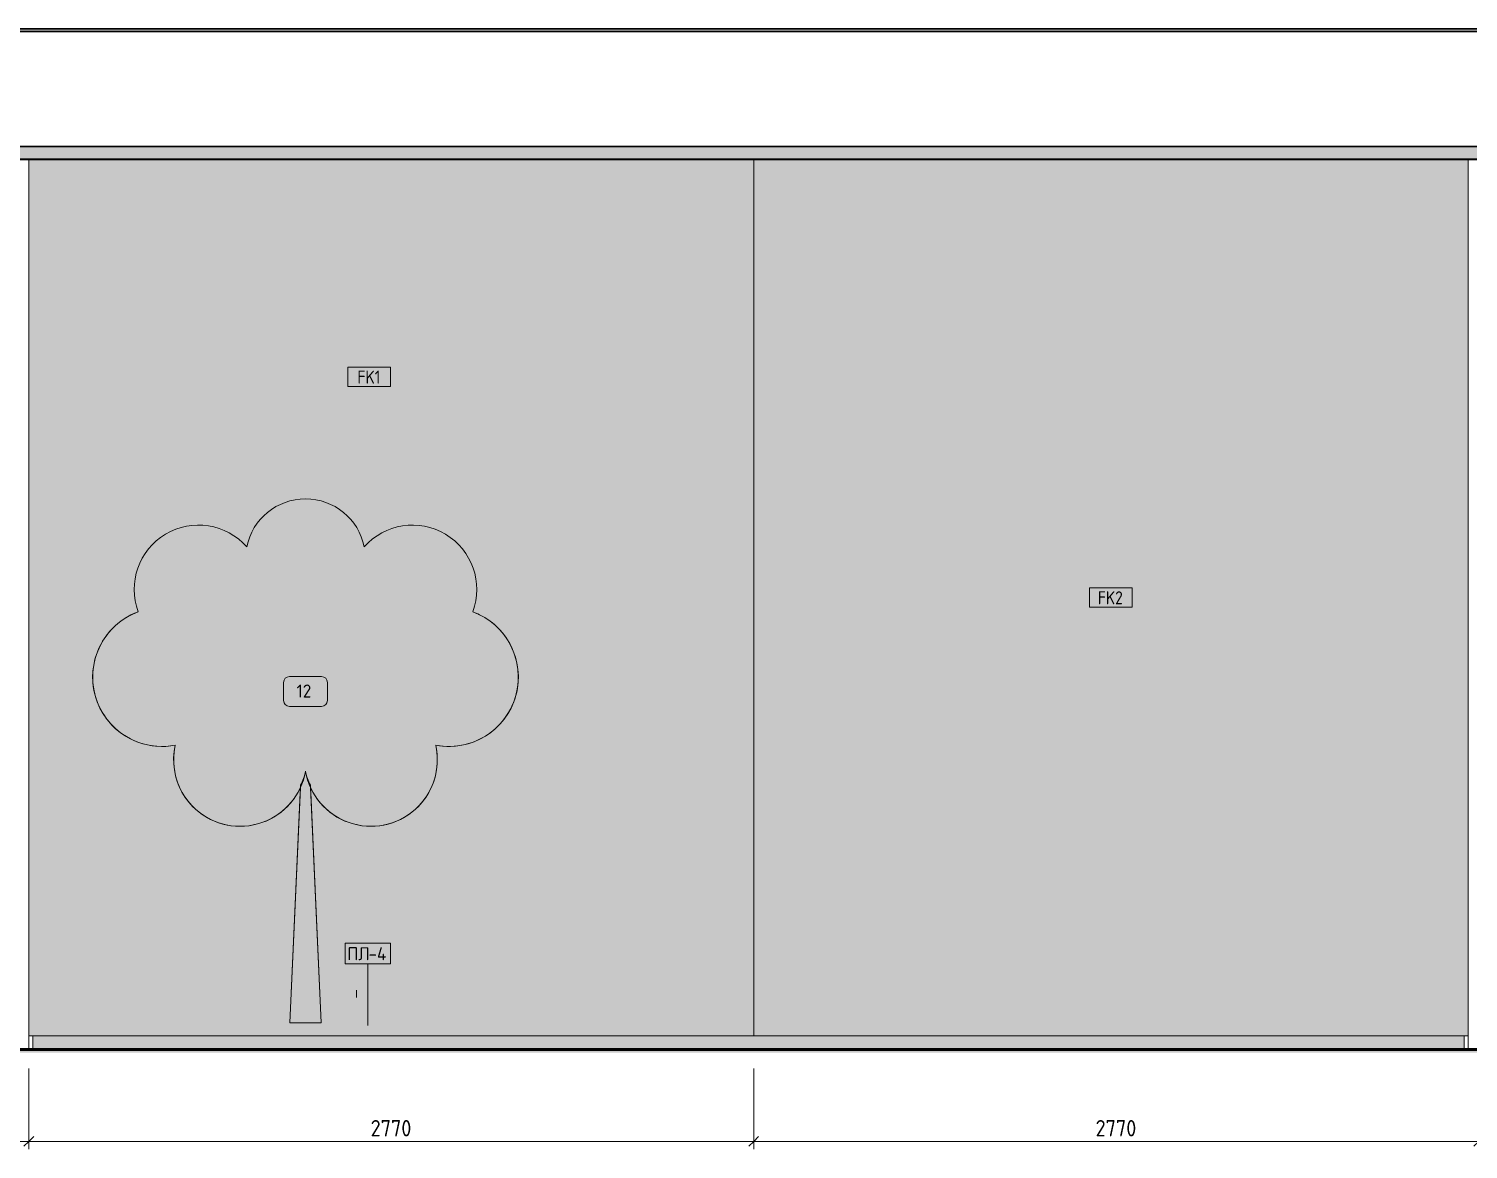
# Model space of a CAD drawing. Header units: millimetres. Extents: x 95863 to 181387, y -1987 to 13800.
# Drawn here: x 131869 to 137369, y 3816 to 8100 of the extents above; entities that cross this region are included whole.
import ezdxf

# ---------------------------------------------------------------- set-up
doc = ezdxf.new("R2010")
doc.units = ezdxf.units.MM
for name, color, linetype, lineweight in [('A-ANNO-DIMS', 7, 'Continuous', 9), ('A-ANNO-DIMS-25', 7, 'Continuous', 9), ('A-FLOR', 7, 'Continuous', 9), ('A-GENM', 7, 'Continuous', 9), ('A-GENM-IDEN', 7, 'Continuous', 9), ('A-WALL-IDEN', 7, 'Continuous', 9), ('A-WALL-PATT', 7, 'Continuous', 9), ('I-FURN-IDEN', 7, 'Continuous', 9), ('I-WALL', 7, 'Continuous', 9)]:
    doc.layers.add(name, color=color, linetype=linetype, lineweight=lineweight)
for name, color, linetype, lineweight, true_color in [('A-CLNG-1', 7, 'Continuous', 9, 0x787878), ('A-CLNG-FNSH-1', 7, 'Continuous', 30, 0x3c3c3c), ('A-FLOR-1', 7, 'Continuous', 9, 0x787878), ('A-FLOR-FNSH-1', 7, 'Continuous', 30, 0x3c3c3c), ('I-FURN-3', 7, 'Continuous', 9, 0xc0c0c0), ('I-FURN-6', 7, 'Continuous', 9, 0xbec2bc), ('I-FURN-7', 7, 'Continuous', 9, 0xc5c2b6), ('I-FURN-8', 7, 'Continuous', 9, 0xc6c1b9)]:
    doc.layers.add(name, color=color, linetype=linetype, lineweight=lineweight, true_color=true_color)
doc.layers.add('I-FURN-4', color=7, linetype='Continuous', lineweight=9, transparency=0.7)
doc.layers.add('I-FURN-5', color=7, linetype='Continuous', lineweight=9, true_color=0xd7c4aa, transparency=0.7)
doc.styles.add('GOST Common', font='GOST_Common.ttf', dxfattribs={"height": 50})
doc.styles.add('GOST Common_1', font='GOST_Common.ttf', dxfattribs={"width": 0.9, "height": 50})
doc.styles.add('ISOCPEUR_1', font='isocpeur.ttf', dxfattribs={"width": 0.9, "height": 62.5})
doc.dimstyles.new('ISO-2_5_0_9К_БОЛЬШОЙ_1', dxfattribs={"dimscale": 304.8, "dimtxt": 62.248823, "dimasz": 0.123031, "dimexe": 0.098425, "dimexo": 0.246063, "dimgap": 0, "dimtad": 1, "dimdec": 0, "dimrnd": 10, "dimzin": 0, "dimdsep": 46, "dimtxsty": 'ISOCPEUR_1', "dimblk1": 'OBLIQUE', "dimblk2": 'OBLIQUE', "dimsah": 1, "dimcen": 0.09, "dimdle": 0.098425, "dimazin": 0, "dimtfac": 1, "dimtdec": 4, "dimtix": 1, "dimtmove": 0, "dimatfit": 3, "dimfxl": 1, "dimtvp": 1, "dimtolj": 1, "dimtzin": 0, "dimarcsym": 2})

# ---------------------------------------------------------------- blocks, each defined once
blk = doc.blocks.new('Плинтус - Плинтус светлый _сад_-32863600-Развертка 2_56-1')
at = {"layer": 'A-GENM'}
blk.add_hatch(color=256, dxfattribs=at).paths.add_polyline_path([(110899.5, 4200), (111035, 4200), (111035, 4250), (105565, 4250), (105565, 4200), (110222.3, 4200)])
for p, q in [((105550, 4200), (105550, 4250)), ((105550, 4250), (105565, 4250)), ((105565, 4250), (111035, 4250)), ((105565, 4250), (105565, 4200)), ((111035, 4250), (111050, 4250)), ((111035, 4200), (111035, 4250)), ((111050, 4250), (111050, 4200))]:
    blk.add_line(p, q, dxfattribs=at)
blk = doc.blocks.new('Дерево_ декор - Дерево_ декор-30717852-Развертка 2_56-1')
at = {"layer": 'I-FURN-4'}
blk.add_hatch(color=256, dxfattribs=at).paths.add_polyline_path([(106360.9, 5050.9), (106387.8, 5052.7), (106414.4, 5057.4), (106440.3, 5064.9), (106465.3, 5075.1), (106489.1, 5087.9), (106511.4, 5103.1), (106531.9, 5120.6), (106550.5, 5140.2), (106568.1, 5163.8), (106580.8, 5184.8), (106587.6, 5199.2), (106588, 5207.7), (106600.2, 5234.9), (106607.1, 5261), (106614.4, 5233.6), (106626.3, 5207.7), (106626.7, 5199.2), (106633.4, 5184.8), (106647.4, 5161.7), (106663.8, 5140.2), (106682.4, 5120.6), (106702.9, 5103.1), (106725.2, 5087.9), (106748.9, 5075.1), (106773.9, 5064.9), (106799.8, 5057.4), (106826.4, 5052.7), (106853.3, 5050.9), (106880.3, 5051.9), (106907, 5055.8), (106933.2, 5062.5), (106958.4, 5072), (106982.6, 5084), (107005.3, 5098.6), (107026.3, 5115.5), (107045.5, 5134.5), (107062.5, 5155.5), (107077.1, 5178.2), (107089.3, 5202.2), (107098.9, 5227.5), (107105.7, 5253.6), (107109.7, 5280.3), (107110.9, 5307.2), (107109.2, 5334.2), (107104.6, 5360.8), (107132.6, 5356.9), (107160.9, 5356), (107189.1, 5358.2), (107216.9, 5363.3), (107246.1, 5372.2), (107272.1, 5383.4), (107296.8, 5397.2), (107319.8, 5413.5), (107341, 5432.3), (107360.1, 5453.1), (107376.9, 5475.9), (107391.1, 5500.4), (107402.7, 5526.3), (107410.8, 5550.6), (107416.9, 5578.2), (107420, 5606.3), (107420.2, 5634.5), (107417.3, 5662.7), (107411.4, 5690.3), (107402.7, 5717.2), (107391.1, 5743), (107376.9, 5767.4), (107360.1, 5790.2), (107341, 5811), (107319.8, 5829.7), (107296.8, 5846.1), (107272.1, 5859.9), (107246.1, 5871), (107254.4, 5898), (107259.1, 5921.7), (107261.4, 5947.8), (107261, 5974), (107257.8, 6000.1), (107251.8, 6025.6), (107243.1, 6050.3), (107231.9, 6074), (107218.1, 6096.3), (107202.1, 6117.1), (107184, 6136), (107163.9, 6152.9), (107142.2, 6167.6), (107119, 6179.8), (107094.7, 6189.5), (107069.4, 6196.6), (107043.6, 6200.9), (107017.4, 6202.5), (106991.2, 6201.3), (106965.3, 6197.2), (106940, 6190.5), (106915.5, 6181.1), (106892.2, 6169.1), (106870.3, 6154.7), (106850, 6138), (106831.7, 6119.3), (106825, 6144.6), (106815.5, 6169), (106803.3, 6192.1), (106788.5, 6213.7), (106771.4, 6233.4), (106752.1, 6251.1), (106731, 6266.5), (106708.2, 6279.3), (106684.1, 6289.5), (106659, 6296.9), (106633.2, 6301.3), (106607.1, 6302.8), (106581, 6301.3), (106555.3, 6296.9), (106530.2, 6289.5), (106506.1, 6279.3), (106483.3, 6266.5), (106462.1, 6251.1), (106442.9, 6233.4), (106425.7, 6213.7), (106411, 6192.1), (106398.8, 6169), (106388.7, 6142.7), (106382.6, 6119.3), (106364.2, 6138), (106344, 6154.7), (106322.1, 6169.1), (106298.7, 6181.1), (106274.3, 6190.5), (106248.9, 6197.2), (106223, 6201.3), (106196.9, 6202.5), (106170.7, 6200.9), (106144.8, 6196.6), (106119.6, 6189.5), (106095.2, 6179.8), (106072.1, 6167.6), (106050.3, 6152.9), (106030.3, 6136), (106012.1, 6117.1), (105996.1, 6096.3), (105982.4, 6074), (105971.1, 6050.3), (105962.5, 6025.6), (105956.5, 6000.1), (105953.3, 5974), (105952.8, 5947.8), (105955.2, 5921.7), (105960.3, 5896), (105968.1, 5871), (105942.1, 5859.9), (105917.5, 5846.1), (105894.4, 5829.7), (105873.2, 5811), (105854.2, 5790.2), (105837.4, 5767.4), (105823.2, 5743), (105811.6, 5717.2), (105802.8, 5690.3), (105797, 5662.7), (105794.1, 5634.5), (105794.2, 5606.3), (105797.3, 5578.2), (105803.4, 5550.6), (105812.4, 5523.8), (105824.2, 5498.1), (105838.7, 5473.8), (105855.6, 5451.2), (105874.9, 5430.5), (105896.2, 5412), (105919.4, 5395.8), (105944.2, 5382.2), (105970.3, 5371.3), (105997.4, 5363.3), (106025.2, 5358.2), (106053.4, 5356), (106081.6, 5356.9), (106109.6, 5360.8), (106105.1, 5334.2), (106103.4, 5307.2), (106104.5, 5280.3), (106108.5, 5253.6), (106115.4, 5227.5), (106124.9, 5202.2), (106137.1, 5178.2), (106151.8, 5155.5), (106168.8, 5134.5), (106187.9, 5115.5), (106209, 5098.6), (106231.7, 5084), (106255.8, 5072), (106281.1, 5062.5), (106307.2, 5055.8), (106333.9, 5051.9)])
h = blk.add_hatch(color=256, dxfattribs=at)
h.paths.add_polyline_path([(106587.6, 5199.2), (106588.1, 5200.4), (106588, 5207.7)])
h.paths.add_polyline_path([(106588, 5207.7), (106591.6, 5207.7), (106592.3, 5209.2), (106593.7, 5213.3), (106592.3, 5211.9), (106592.3, 5217.1), (106589.1, 5210.2), (106590.2, 5209.9), (106589.5, 5209.2)])
h.paths.add_polyline_path([(106626.3, 5207.7), (106625.2, 5210.2), (106622, 5209.2), (106622.7, 5207.7)])
h.paths.add_polyline_path([(106607.1, 5261), (106599.9, 5233.6), (106600.7, 5233.6), (106601.1, 5234.7)])
h.paths.add_polyline_path([(106622, 5209.2), (106622, 5217.1), (106614, 5234.9), (106607.1, 5261), (106613.8, 5232.9), (106614.4, 5231.2)])
h.paths.add_polyline_path([(106597.6, 5224.7), (106599.9, 5231.2), (106599.9, 5233.2)])
at = {"layer": 'I-FURN-5'}
blk.add_hatch(color=256, dxfattribs=at).paths.add_polyline_path([(106547.1, 4300), (106667.1, 4300), (106626.7, 5199.2), (106622, 5209.2), (106613.2, 5234.7), (106607.1, 5261), (106600.7, 5233.6), (106591.6, 5207.7), (106587.6, 5199.2), (106547.5, 4307.3)])
h = blk.add_hatch(color=256, dxfattribs=at)
h.paths.add_polyline_path([(106626.7, 5199.2), (106626.3, 5207.7), (106622.7, 5207.7), (106626.3, 5200)])
h.paths.add_polyline_path([(106588.1, 5200.4), (106591.6, 5207.7), (106588, 5207.7)])
h.paths.add_polyline_path([(106588, 5207.7), (106590.2, 5209.9), (106589.1, 5210.2), (106588.7, 5209.2)])
h.paths.add_polyline_path([(106622, 5209.2), (106625.2, 5210.2), (106622, 5217.1)])
h.paths.add_polyline_path([(106592.3, 5211.9), (106593.7, 5213.3), (106597.6, 5224.7), (106599.9, 5233.2), (106599.9, 5231.2), (106600.7, 5233.6), (106599.9, 5233.6), (106592.3, 5217.1)])
at = {"layer": 'I-FURN-3'}
for p, q in [((106588, 5207.7), (106547.1, 4300)), ((106667.1, 4300), (106626.3, 5207.7)), ((106801.5, 4586.8), (106802.6, 4573)), ((106802.6, 4573), (106801.5, 4559.2)), ((106801.5, 4423.8), (106802.6, 4410)), ((106802.6, 4410), (106801.5, 4396.2)), ((106547.1, 4300), (106607.1, 4300)), ((106607.1, 4300), (106667.1, 4300))]:
    blk.add_line(p, q, dxfattribs=at)
for centre, radius, start, end in [((106607.1, 6073.7), 229.1, 11.4911, 168.5089), ((106198.3, 5956.8), 245.7, 41.4157, 200.4473), ((107015.9, 5956.8), 245.7, 339.5527, 138.5843), ((106059.4, 5621.6), 265.6, 110.089, 280.911), ((107154.9, 5621.6), 265.6, 259.089, 69.911), ((106357.1, 5304.6), 253.8, 167.2242, 350.0999), ((106857.1, 5304.6), 253.8, 189.9001, 12.7758), ((106444.5, 5289.4), 165.1, 330.3533, 350.0999), ((106769.7, 5289.4), 165.1, 189.9001, 209.6467)]:
    blk.add_arc(centre, radius, start, end, dxfattribs=at)
at = {"layer": 'I-FURN-6'}
for centre, radius, start, end in [((106607.1, 6073.7), 229.1, 11.4911, 168.5089), ((106198.3, 5956.8), 245.7, 41.4157, 200.4473), ((107015.9, 5956.8), 245.7, 339.5527, 138.5843), ((106059.4, 5621.6), 265.6, 110.089, 213.8024), ((107154.9, 5621.6), 265.6, 63.8102, 69.911), ((107154.9, 5621.6), 265.6, 39.4071, 63.8102), ((107154.9, 5621.6), 265.6, 33.3063, 39.4071), ((107154.9, 5621.6), 265.6, 356.7016, 33.3063), ((107154.9, 5621.6), 265.6, 259.089, 356.7016), ((106059.4, 5621.6), 265.6, 213.8024, 219.9031), ((106059.4, 5621.6), 265.6, 219.9031, 280.911), ((106357.1, 5304.6), 253.8, 167.2242, 335.4188), ((106857.1, 5304.6), 253.8, 204.5812, 12.7758)]:
    blk.add_arc(centre, radius, start, end, dxfattribs=at)
at = {"layer": 'I-FURN-7'}
for p, q in [((106587.6, 5199.2), (106588, 5207.7)), ((106626.3, 5207.7), (106626.7, 5199.2))]:
    blk.add_line(p, q, dxfattribs=at)
for centre, radius, start, end in [((106357.1, 5304.6), 253.8, 335.4188, 350.0999), ((106444.5, 5289.4), 165.1, 330.3533, 350.0999), ((106857.1, 5304.6), 253.8, 189.9001, 204.5812), ((106769.7, 5289.4), 165.1, 189.9001, 199.7734), ((106769.7, 5289.4), 165.1, 199.7734, 209.6467)]:
    blk.add_arc(centre, radius, start, end, dxfattribs=at)
at = {"layer": 'I-FURN-8'}
for p, q in [((106547.1, 4300), (106587.6, 5199.2)), ((106626.7, 5199.2), (106667.1, 4300)), ((106607.1, 4300), (106547.1, 4300)), ((106667.1, 4300), (106607.1, 4300))]:
    blk.add_line(p, q, dxfattribs=at)
blk = doc.blocks.new('DIMBLOCK14-Развертка 2_56-1')
at = {"layer": 'A-ANNO-DIMS-25'}
for p, q in [((134638.9, 4125), (134638.9, 3816.2)), ((134638.9, 3846.2), (134638.9, 4110)), ((137409.4, 4125), (137409.4, 3816.2)), ((137409.4, 3846.2), (137409.4, 4110)), ((137409.4, 3846.2), (134638.9, 3846.2))]:
    blk.add_line(p, q, dxfattribs=at)
at = {"layer": 'A-ANNO-DIMS-25', "lineweight": 20}
for p, q in [((134638.9, 3846.2), (134657.6, 3864.9)), ((137409.4, 3846.2), (137428.1, 3864.9)), ((134638.9, 3846.2), (134620.1, 3827.4)), ((137409.4, 3846.2), (137390.6, 3827.4))]:
    blk.add_line(p, q, dxfattribs=at)
at = {"layer": 'A-ANNO-DIMS-25', "color": 0, "insert": (135945.1, 3927.8), "char_height": 62.5, "width": 189.619, "attachment_point": 1, "line_spacing_factor": 1.149209, "style": 'ISOCPEUR_1'}
blk.add_mtext('2770', dxfattribs=at)
blk = doc.blocks.new('_Oblique')
at = {"color": 0, "linetype": 'ByBlock', "lineweight": -2}
blk.add_line((-0.5, -0.5), (0.5, 0.5), dxfattribs=at)
blk = doc.blocks.new('DIMBLOCK15-Развертка 2_56-1')
at = {"layer": 'A-ANNO-DIMS-25'}
for p, q in [((131868.9, 4125), (131868.9, 3816.2)), ((131868.9, 3846.2), (131868.9, 4110)), ((134638.9, 4125), (134638.9, 3816.2)), ((134638.9, 3846.2), (134638.9, 4110)), ((134638.9, 3846.2), (131868.9, 3846.2))]:
    blk.add_line(p, q, dxfattribs=at)
at = {"layer": 'A-ANNO-DIMS-25', "lineweight": 20}
for p, q in [((131868.9, 3846.2), (131887.6, 3864.9)), ((134638.9, 3846.2), (134657.6, 3864.9)), ((131868.9, 3846.2), (131850.1, 3827.4)), ((134638.9, 3846.2), (134620.1, 3827.4))]:
    blk.add_line(p, q, dxfattribs=at)
at = {"layer": 'A-ANNO-DIMS-25', "color": 0, "insert": (133174.9, 3927.8), "char_height": 62.5, "width": 189.619, "attachment_point": 1, "line_spacing_factor": 1.149209, "style": 'ISOCPEUR_1'}
blk.add_mtext('2770', dxfattribs=at)
blk = doc.blocks.new('DIMBLOCK16-Развертка 2_56-1')
at = {"layer": 'A-ANNO-DIMS-25'}
for p, q in [((130418.9, 4125), (130418.9, 3816.2)), ((130418.9, 3846.2), (130418.9, 4110)), ((131868.9, 4125), (131868.9, 3816.2)), ((131868.9, 3846.2), (131868.9, 4110)), ((131868.9, 3846.2), (130418.9, 3846.2))]:
    blk.add_line(p, q, dxfattribs=at)
at = {"layer": 'A-ANNO-DIMS-25', "lineweight": 20}
for p, q in [((130418.9, 3846.2), (130437.6, 3864.9)), ((131868.9, 3846.2), (131887.6, 3864.9)), ((130418.9, 3846.2), (130400.1, 3827.4)), ((131868.9, 3846.2), (131850.1, 3827.4))]:
    blk.add_line(p, q, dxfattribs=at)
at = {"layer": 'A-ANNO-DIMS-25', "color": 0, "insert": (131067.3, 3927.8), "char_height": 62.5, "width": 183.873, "attachment_point": 1, "line_spacing_factor": 1.149209, "style": 'ISOCPEUR_1'}
blk.add_mtext('1450', dxfattribs=at)
blk = doc.blocks.new('Mark Reiling - Mark Reiling-26174330-Развертка 2_56-1')
at = {"layer": 'A-GENM-IDEN'}
for p, q in [((99722.4, 4553.1), (99722.4, 4474.2)), ((99722.4, 4553.1), (99895.9, 4553.1)), ((99895.9, 4553.1), (99722.4, 4553.1)), ((99722.4, 4553.1), (99722.4, 4474.2)), ((99895.9, 4474.2), (99895.9, 4553.1)), ((99895.9, 4474.2), (99895.9, 4553.1)), ((99722.4, 4474.2), (99895.9, 4474.2)), ((99722.4, 4474.2), (99895.9, 4474.2))]:
    blk.add_line(p, q, dxfattribs=at)
blk = doc.blocks.new('М_стена_0001 - Типоразмер_без рамки-25382661-Развертка 2_56-1')
at = {"layer": 'A-WALL-IDEN'}
for p, q in [((119553.9, 6750.5), (119390.6, 6750.5)), ((119390.6, 6750.5), (119390.6, 6675.5)), ((119553.9, 6675.5), (119553.9, 6750.5)), ((119390.6, 6675.5), (119553.9, 6675.5))]:
    blk.add_line(p, q, dxfattribs=at)
blk = doc.blocks.new('Марка_Мебель - В прямоуг_Balcon_Марка-25523697-Развертка 2_56-1')
at = {"layer": 'I-FURN-IDEN'}
for p, q in [((116839.1, 4791.3), (116961.8, 4791.3)), ((116816.6, 4768.8), (116816.6, 4699.8)), ((116984.3, 4768.8), (116984.3, 4699.9)), ((116838.9, 4677.4), (116961.8, 4677.4))]:
    blk.add_line(p, q, dxfattribs=at)
for centre, radius, start, end in [((116839.1, 4768.8), 22.5, 90, 180), ((116961.8, 4768.8), 22.5, 0, 90), ((116838.9, 4699.8), 22.3, 180, 270), ((116961.8, 4699.9), 22.5, 270, 0)]:
    blk.add_arc(centre, radius, start, end, dxfattribs=at)

msp = doc.modelspace()

# ---------------------------------------------------------------- hatches: boundary and pattern name
at = {"layer": 'A-CLNG-1'}
for points in [[(146360.8259, 8090), (146678.8804, 8090), (146678.8804, 8100), (125038.8804, 8100), (125038.8804, 8090), (146022.2171, 8090)], [(141878.3804, 7600), (146677.8804, 7600), (146677.8804, 7650), (125039.8804, 7650), (125039.8804, 7600), (141281.6939, 7600)]]:
    msp.add_hatch(color=256, dxfattribs=at).paths.add_polyline_path(points)
at = {"layer": 'A-FLOR-1'}
msp.add_hatch(color=256, dxfattribs=at).paths.add_polyline_path([(131868.3804, 4184.9793), (146699.4347, 4184.9793), (146699.4347, 4195), (125028.4713, 4195), (125028.4713, 4184.9793), (131848.8804, 4184.9793)])
at = {"layer": 'A-WALL-PATT'}
h = msp.add_hatch(color=256, dxfattribs=at)
h.paths.add_polyline_path([(131868.8804, 4250), (134638.8804, 4250), (134638.8804, 7600), (131868.8804, 7600), (131868.8804, 4307.3358)])
h.paths.add_polyline_path([(132926.0117, 4300), (132866.0117, 4300), (132906.4768, 5199.2249), (132899.6939, 5184.7709), (132885.6993, 5161.6954), (132869.3334, 5140.2366), (132850.7812, 5120.6369), (132830.2527, 5103.1182), (132807.9799, 5087.8786), (132784.2146, 5075.0903), (132759.2258, 5064.8979), (132733.2959, 5057.4169), (132706.7181, 5052.7317), (132679.7932, 5050.8953), (132652.8254, 5051.9286), (132626.1199, 5055.8197), (132599.9786, 5062.5248), (132574.6971, 5071.968), (132550.5614, 5084.0424), (132527.8443, 5098.6117), (132506.8029, 5115.5109), (132487.675, 5134.549), (132470.6769, 5155.5107), (132456.0009, 5178.1589), (132443.813, 5202.2375), (132434.2509, 5227.4743), (132427.4229, 5253.5837), (132423.4061, 5280.2707), (132422.2459, 5307.2332), (132423.9555, 5334.1666), (132428.5156, 5360.766), (132400.5149, 5356.9003), (132372.2619, 5356.0322), (132344.0767, 5358.1717), (132316.2786, 5363.2946), (132289.1823, 5371.3428), (132261.0269, 5383.3593), (132236.3623, 5397.1754), (132213.3049, 5413.5376), (132192.1156, 5432.262), (132173.0347, 5453.1388), (132156.2782, 5475.9352), (132142.0358, 5500.4009), (132130.4691, 5526.276), (132122.3137, 5550.5786), (132116.2201, 5578.1803), (132113.0943, 5606.2732), (132112.972, 5634.5392), (132115.8544, 5662.6581), (132121.7088, 5690.3115), (132130.4691, 5717.186), (132142.0358, 5742.9774), (132156.2782, 5767.3933), (132173.0347, 5790.1574), (132192.1156, 5811.0116), (132213.3049, 5829.7199), (132236.3623, 5846.0703), (132261.0269, 5859.8776), (132287.0192, 5870.9854), (132278.7923, 5897.9704), (132274.0601, 5921.7128), (132271.7042, 5947.8224), (132272.1438, 5974.0343), (132275.3739, 6000.0502), (132281.3576, 6025.5738), (132290.0268, 6050.3145), (132301.2829, 6073.9907), (132314.9976, 6096.3327), (132331.0148, 6117.0862), (132349.1522, 6136.0148), (132369.2032, 6152.9032), (132390.9396, 6167.5589), (132414.1138, 6179.8151), (132438.462, 6189.5323), (132463.707, 6196.5998), (132489.5613, 6200.9372), (132515.7306, 6202.4951), (132541.9169, 6201.2557), (132567.8221, 6197.2331), (132593.1512, 6190.4732), (132617.6158, 6181.0529), (132640.9374, 6169.0795), (132662.8504, 6154.6893), (132683.1054, 6138.0461), (132701.4717, 6119.3394), (132708.1349, 6144.6259), (132717.6358, 6168.9886), (132729.8507, 6192.11), (132744.6205, 6213.6892), (132761.7527, 6233.4449), (132781.0244, 6251.12), (132802.1844, 6266.4842), (132824.9572, 6279.3374), (132849.0462, 6289.5122), (132874.1376, 6296.8761), (132899.9046, 6301.3332), (132926.0117, 6302.8253), (132952.1188, 6301.3332), (132977.8858, 6296.8761), (133002.9772, 6289.5122), (133027.0662, 6279.3374), (133049.839, 6266.4842), (133070.999, 6251.12), (133090.2707, 6233.4449), (133107.403, 6213.6892), (133122.1727, 6192.11), (133134.3876, 6168.9886), (133144.4004, 6142.6834), (133150.5517, 6119.3394), (133168.918, 6138.0461), (133189.173, 6154.6893), (133211.086, 6169.0795), (133234.4076, 6181.0529), (133258.8722, 6190.4732), (133284.2013, 6197.2331), (133310.1065, 6201.2557), (133336.2928, 6202.4951), (133362.4621, 6200.9372), (133388.3164, 6196.5998), (133413.5614, 6189.5323), (133437.9096, 6179.8151), (133461.0838, 6167.5589), (133482.8202, 6152.9032), (133502.8712, 6136.0148), (133521.0086, 6117.0862), (133537.0258, 6096.3327), (133550.7405, 6073.9907), (133561.9966, 6050.3145), (133570.6658, 6025.5738), (133576.6495, 6000.0502), (133579.8796, 5974.0343), (133580.3192, 5947.8224), (133577.9633, 5921.7128), (133572.8389, 5896.0029), (133565.0042, 5870.9854), (133590.9965, 5859.8776), (133615.6611, 5846.0703), (133638.7185, 5829.7199), (133659.9078, 5811.0116), (133678.9887, 5790.1574), (133695.7452, 5767.3933), (133709.9876, 5742.9774), (133721.5544, 5717.186), (133730.3146, 5690.3115), (133736.1691, 5662.6581), (133739.0514, 5634.5392), (133738.9291, 5606.2732), (133735.8033, 5578.1803), (133729.7097, 5550.5786), (133720.7171, 5523.7809), (133708.9274, 5498.0907), (133694.4742, 5473.799), (133677.5212, 5451.1809), (133658.2604, 5430.4926), (133636.91, 5411.9685), (133613.7119, 5395.8184), (133588.9286, 5382.2251), (133562.8411, 5371.3428), (133535.7448, 5363.2946), (133507.9467, 5358.1717), (133479.7615, 5356.0322), (133451.5085, 5356.9003), (133423.5078, 5360.766), (133428.0679, 5334.1666), (133429.7775, 5307.2332), (133428.6173, 5280.2707), (133424.6005, 5253.5837), (133417.7725, 5227.4743), (133408.2104, 5202.2375), (133396.0225, 5178.1589), (133381.3465, 5155.5107), (133364.3485, 5134.549), (133345.2205, 5115.5109), (133324.1791, 5098.6117), (133301.462, 5084.0424), (133277.3263, 5071.968), (133252.0448, 5062.5248), (133225.9035, 5055.8197), (133199.198, 5051.9286), (133172.2302, 5050.8953), (133145.3053, 5052.7317), (133118.7275, 5057.4169), (133092.7976, 5064.8979), (133067.8088, 5075.0903), (133044.0435, 5087.8786), (133021.7707, 5103.1182), (133001.2422, 5120.6369), (132982.69, 5140.2366), (132965.0288, 5163.8314), (132952.3295, 5184.7709), (132945.5466, 5199.2249), (132985.7782, 4300), (132945.1634, 4300)])
msp.add_hatch(color=256, dxfattribs=at).paths.add_polyline_path([(137368.8804, 4250), (137368.8804, 7600), (134638.8804, 7600), (134638.8804, 4250), (137353.8804, 4250)])

# ---------------------------------------------------------------- linework, layer by layer
at = {"layer": 'A-CLNG-FNSH-1'}
for p, q in [((146678.8804, 8100), (125038.8804, 8100)), ((125038.8804, 8090), (146678.8804, 8090)), ((146677.8804, 7650), (125039.8804, 7650)), ((146677.8804, 7601), (125039.8804, 7601)), ((125039.8804, 7600), (146677.8804, 7600))]:
    msp.add_line(p, q, dxfattribs=at)
at = {"layer": 'A-FLOR'}
msp.add_line((125028.4713, 8100), (146698.8804, 8100), dxfattribs=at)
at = {"layer": 'A-FLOR-FNSH-1'}
for p, q in [((146677.8804, 4200), (125028.4713, 4200)), ((125028.4713, 4195), (146699.4347, 4195))]:
    msp.add_line(p, q, dxfattribs=at)
at = {"layer": 'A-GENM-IDEN'}
msp.add_line((133164.1593, 4289.0552), (133164.1593, 4523.7785), dxfattribs=at)
at = {"layer": 'I-WALL'}
for p, q in [((131868.8804, 7600), (131868.8804, 4200)), ((134638.8804, 4250), (134638.8804, 7600)), ((137368.8804, 4250), (137368.8804, 7600))]:
    msp.add_line(p, q, dxfattribs=at)

# ---------------------------------------------------------------- block references
at = {"layer": 'A-GENM'}
msp.add_blockref('Плинтус - Плинтус светлый _сад_-32863600-Развертка 2_56-1', (26318.8804, 0), dxfattribs=at)
at = {"layer": 'A-GENM-IDEN'}
msp.add_blockref('Mark Reiling - Mark Reiling-26174330-Развертка 2_56-1', (33355.0377, 50.5959), dxfattribs=at)
at = {"layer": 'A-WALL-IDEN'}
for p in [(13697.032, 56.2688), (16531.4517, -787.4239)]:
    msp.add_blockref('М_стена_0001 - Типоразмер_без рамки-25382661-Развертка 2_56-1', p, dxfattribs=at)
at = {"layer": 'I-FURN-3'}
msp.add_blockref('Дерево_ декор - Дерево_ декор-30717852-Развертка 2_56-1', (26318.8804, 0), dxfattribs=at)
at = {"layer": 'I-FURN-IDEN'}
msp.add_blockref('Марка_Мебель - В прямоуг_Balcon_Марка-25523697-Развертка 2_56-1', (16025.563, 831.9273), dxfattribs=at)

# ---------------------------------------------------------------- texts
at = {"layer": 'A-GENM-IDEN', "char_height": 50, "attachment_point": 1, "style": 'GOST Common'}
for s, insert, width in [('ПЛ', (133085.6362, 4588.6717), 98.206719), ('-4', (133166.6648, 4588.6717), 94.198281)]:
    msp.add_mtext(s, dxfattribs=dict(at, insert=insert, width=width))
at = {"layer": 'A-WALL-IDEN', "char_height": 50, "attachment_point": 1, "style": 'GOST Common_1'}
for s, insert, width in [('FK1', (133124.4008, 6793.1994), 111.835406), ('FK2', (135953.6455, 5949.5068), 124.461984)]:
    msp.add_mtext(s, dxfattribs=dict(at, insert=insert, width=width))
at = {"layer": 'I-FURN-IDEN', "insert": (132891.7617, 5593.0557), "char_height": 50, "width": 74.156094, "attachment_point": 1, "style": 'GOST Common'}
msp.add_mtext('12', dxfattribs=at)

# ---------------------------------------------------------------- dimensions: what is measured, and where the dimension line sits
at = {"layer": 'A-ANNO-DIMS'}
for base, p1, p2, override, picture, middle in [((130418.8804, 3846.1797), (131868.8804, 4200), (130418.8804, 4200), {"dimpost": '<>', "dimfxl": 1450}, 'DIMBLOCK16-Развертка 2_56-1', (131143.8804, 3877.4297)), ((131868.8804, 3846.1797), (134638.8804, 4200), (131868.8804, 4200), {"dimpost": '<>', "dimfxl": 2770}, 'DIMBLOCK15-Развертка 2_56-1', (133253.8804, 3877.4297)), ((134638.8803910303, 3846.1796555471), (137409.3803910311, 4200), (134638.8803910303, 4200), {"dimpost": '<>', "dimfxl": 2770.5}, 'DIMBLOCK14-Развертка 2_56-1', (136024.1303910307, 3877.4296555471))]:
    dim = msp.add_linear_dim(base=base, p1=p1, p2=p2, dimstyle='ISO-2_5_0_9К_БОЛЬШОЙ_1', override=override, dxfattribs=at)
    dim.commit()
    dim.dimension.update_dxf_attribs({"geometry": picture, "text_midpoint": middle})

doc.saveas('drawing.dxf')
